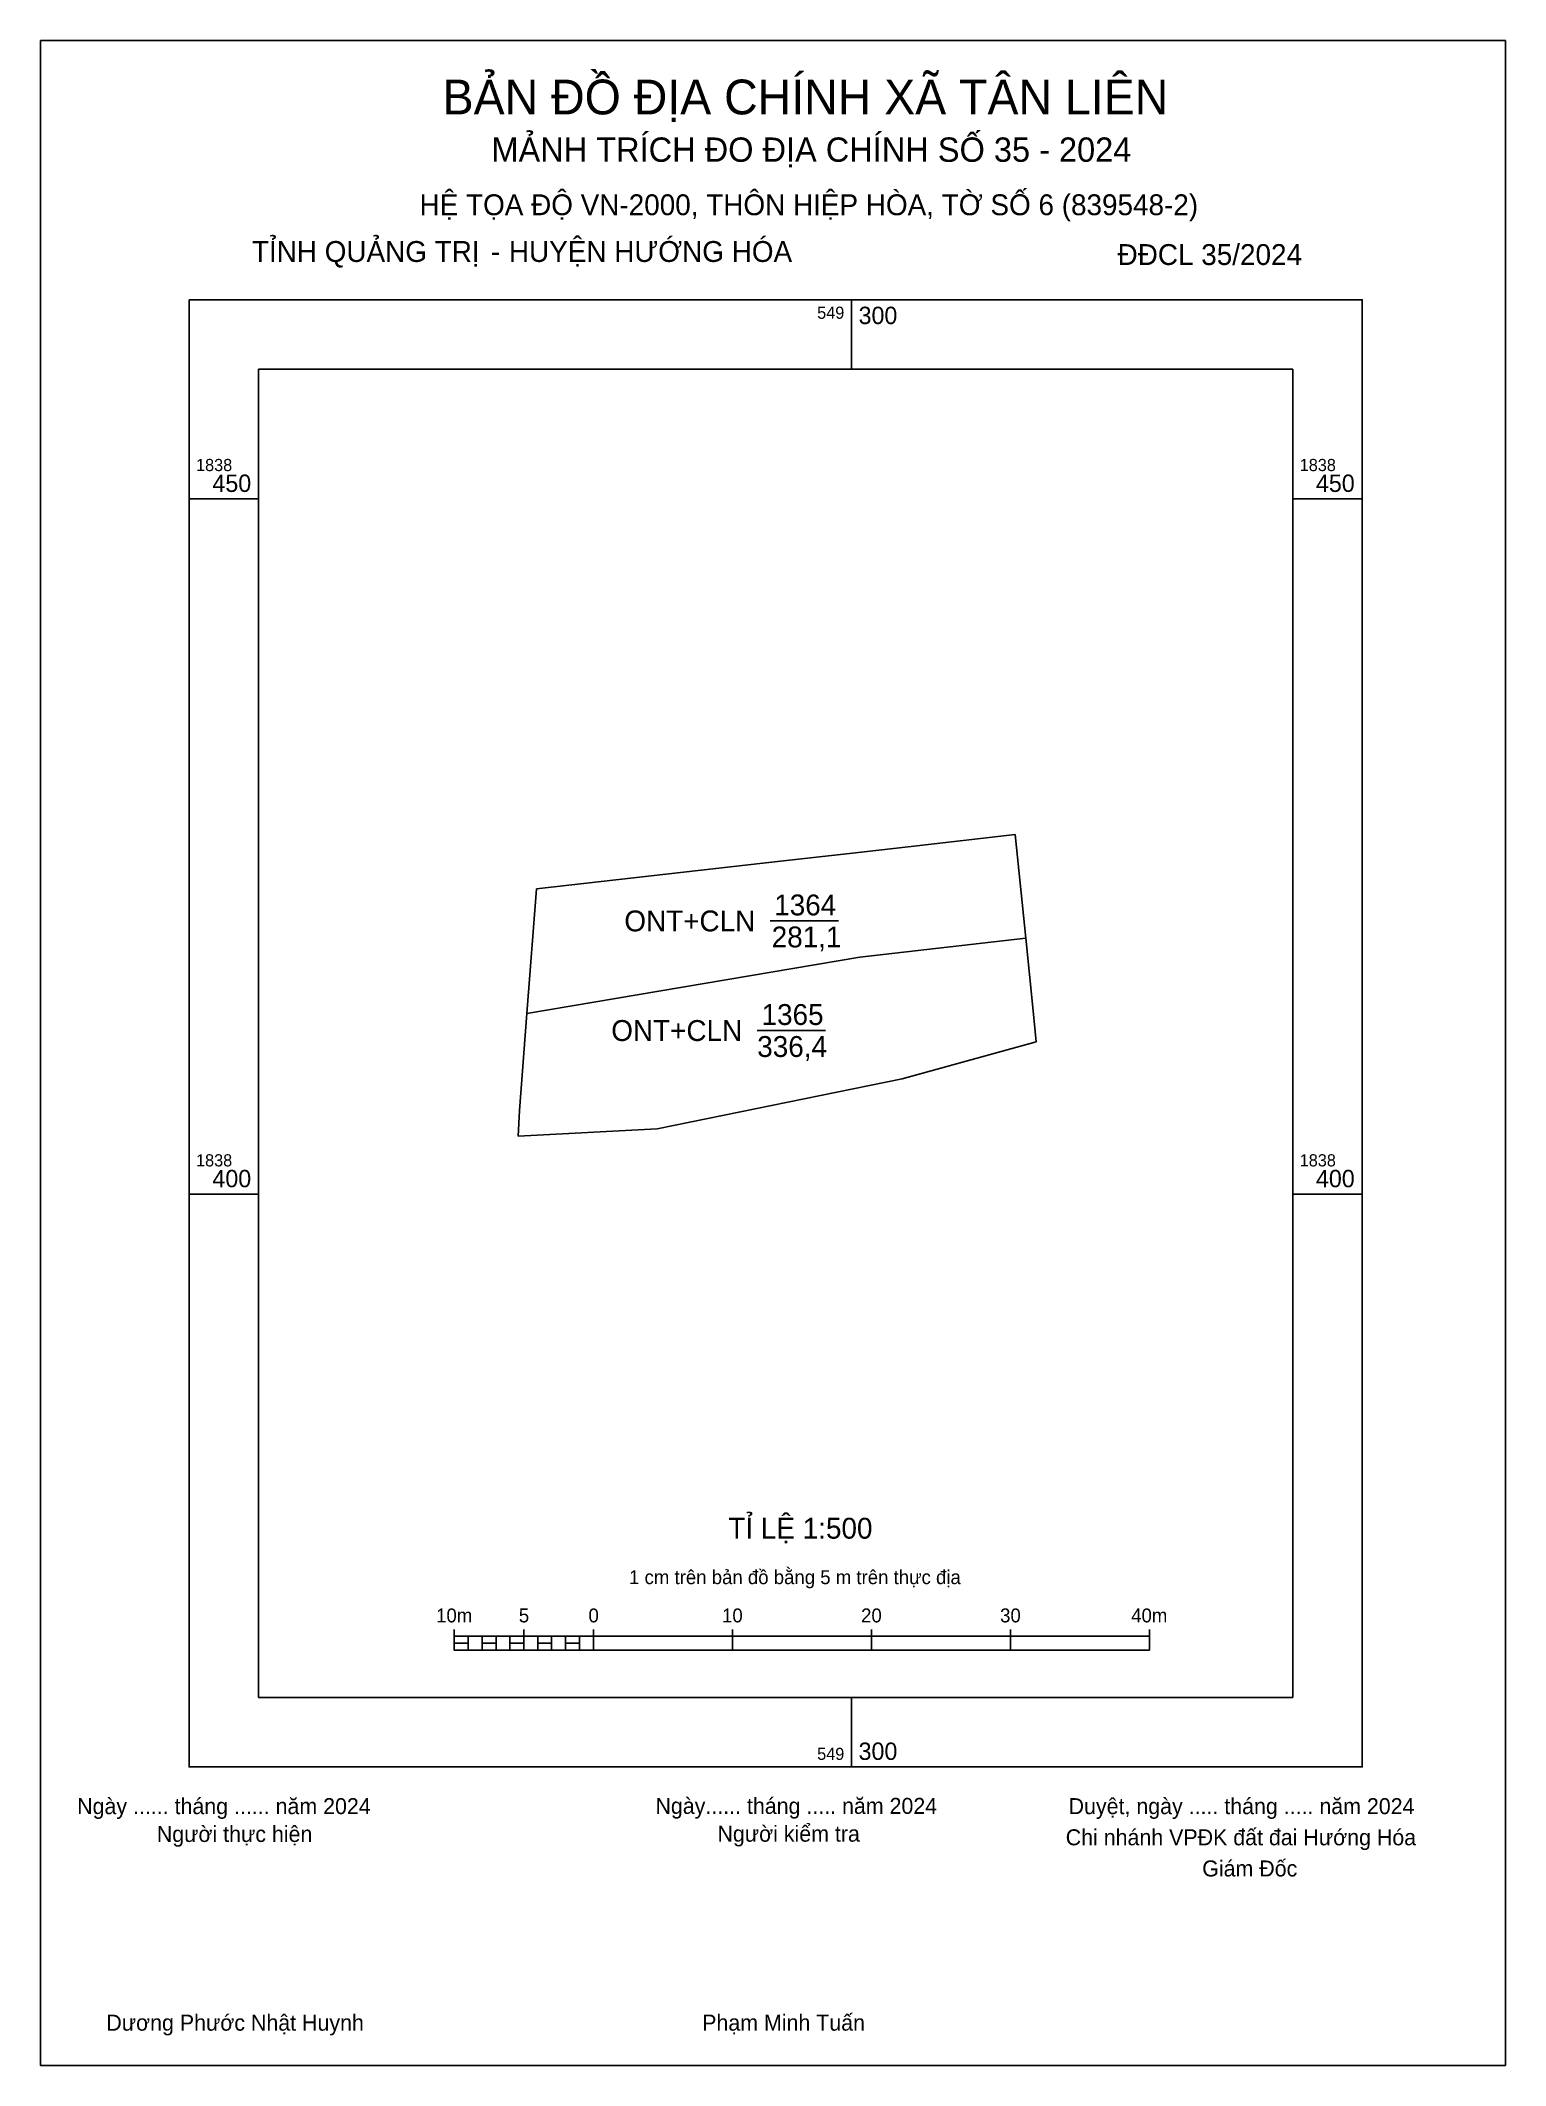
# Model space of a CAD drawing. Extents: x 549242 to 549347, y 1838337 to 1838483.
import ezdxf

# ---------------------------------------------------------------- set-up
doc = ezdxf.new("R2010")
doc.units = 0
for name, color, linetype in [('Level 1', 7, 'Continuous'), ('Level 10', 7, 'Continuous'), ('Level 13', 7, 'Continuous'), ('Level 2', 7, 'Continuous'), ('Level 6', 7, 'Continuous'), ('Level 62', 7, 'Continuous'), ('Level 63', 7, 'Continuous'), ('Level 9', 7, 'Continuous')]:
    doc.layers.add(name, color=color, linetype=linetype)

msp = doc.modelspace()

# ---------------------------------------------------------------- linework, layer by layer
at = {"layer": 'Level 1'}
for p, q in [((549241.65, 1838482.96), (549241.65, 1838482.96)), ((549347.04, 1838337.35), (549347.04, 1838337.35))]:
    msp.add_line(p, q, dxfattribs=at)
at = {"layer": 'Level 10'}
for p, q in [((549299.85, 1838424.51), (549304.07, 1838424.99)), ((549304.07, 1838424.99), (549311.77, 1838425.87)), ((549311.77, 1838425.87), (549312.53, 1838418.41)), ((549277.33, 1838421.96), (549294.88, 1838423.95)), ((549294.88, 1838423.95), (549299.85, 1838424.51)), ((549276.64, 1838412.99), (549277.33, 1838421.96)), ((549300.6, 1838417.05), (549312.53, 1838418.41)), ((549312.53, 1838418.41), (549313.03, 1838413.43)), ((549276.64, 1838412.99), (549300.6, 1838417.05)), ((549276.1, 1838406.01), (549276.64, 1838412.99)), ((549313.03, 1838413.43), (549313.28, 1838410.95)), ((549313.28, 1838410.95), (549303.64, 1838408.29)), ((549286, 1838404.69), (549303.64, 1838408.29)), ((549276.01, 1838404.18), (549276.1, 1838406.01)), ((549276.01, 1838404.18), (549286, 1838404.69))]:
    msp.add_line(p, q, dxfattribs=at)
at = {"layer": 'Level 2'}
msp.add_lwpolyline([(549241.65, 1838482.96), (549347.03, 1838482.96), (549347.03, 1838337.35), (549241.65, 1838337.35)], close=True, dxfattribs=at)
at = {"layer": 'Level 62'}
msp.add_lwpolyline([(549257.34, 1838459.32), (549331.73, 1838459.32), (549331.73, 1838363.82), (549257.34, 1838363.82)], close=True, dxfattribs=at)
at = {"layer": 'Level 63'}
for p, q in [((549241.65, 1838480.46), (549241.65, 1838482.96)), ((549241.65, 1838482.96), (549244.15, 1838482.96)), ((549241.65, 1838480.46), (549241.65, 1838482.96)), ((549241.65, 1838482.96), (549244.15, 1838482.96)), ((549344.53, 1838482.96), (549347.03, 1838482.96)), ((549344.53, 1838482.96), (549347.03, 1838482.96)), ((549347.03, 1838482.96), (549347.03, 1838480.46)), ((549347.03, 1838482.96), (549347.03, 1838480.46)), ((549241.65, 1838480.46), (549241.65, 1838480.46)), ((549241.65, 1838480.46), (549241.65, 1838480.46)), ((549300, 1838464.32), (549300, 1838459.32)), ((549252.34, 1838450), (549257.34, 1838450)), ((549331.73, 1838450), (549336.73, 1838450)), ((549252.34, 1838400), (549257.34, 1838400)), ((549331.73, 1838400), (549336.73, 1838400)), ((549271.42, 1838368.71), (549271.42, 1838367.21)), ((549271.42, 1838368.21), (549321.42, 1838368.21)), ((549272.42, 1838368.21), (549272.42, 1838367.21)), ((549273.42, 1838368.21), (549273.42, 1838367.21)), ((549274.42, 1838368.21), (549274.42, 1838367.21)), ((549275.42, 1838368.21), (549275.42, 1838367.21)), ((549276.42, 1838368.71), (549276.42, 1838367.21)), ((549276.42, 1838368.21), (549276.42, 1838367.21)), ((549277.42, 1838368.21), (549277.42, 1838367.21)), ((549278.42, 1838368.21), (549278.42, 1838367.21)), ((549279.42, 1838368.21), (549279.42, 1838367.21)), ((549280.42, 1838368.21), (549280.42, 1838367.21)), ((549281.42, 1838368.71), (549281.42, 1838367.21)), ((549281.42, 1838368.21), (549281.42, 1838367.21)), ((549291.42, 1838368.71), (549291.42, 1838367.21)), ((549301.42, 1838368.71), (549301.42, 1838367.21)), ((549311.42, 1838368.71), (549311.42, 1838367.21)), ((549321.42, 1838368.71), (549321.42, 1838367.21)), ((549271.42, 1838367.21), (549321.42, 1838367.21)), ((549300, 1838363.82), (549300, 1838358.82)), ((549241.65, 1838337.35), (549241.65, 1838339.85)), ((549241.65, 1838337.35), (549241.65, 1838339.85)), ((549347.03, 1838339.85), (549347.03, 1838337.35)), ((549347.03, 1838339.85), (549347.03, 1838337.35)), ((549244.15, 1838337.35), (549241.65, 1838337.35)), ((549244.15, 1838337.35), (549241.65, 1838337.35)), ((549347.03, 1838337.35), (549344.53, 1838337.35)), ((549347.03, 1838337.35), (549344.53, 1838337.35))]:
    msp.add_line(p, q, dxfattribs=at)
for points in [[(549252.34, 1838464.32), (549252.34, 1838358.82), (549336.73, 1838358.82), (549336.73, 1838464.32)], [(549271.42, 1838367.71), (549272.42, 1838367.71), (549272.42, 1838367.21), (549271.42, 1838367.21)], [(549271.42, 1838367.71), (549272.42, 1838367.71), (549272.42, 1838367.21), (549271.42, 1838367.21)], [(549273.42, 1838367.71), (549274.42, 1838367.71), (549274.42, 1838367.21), (549273.42, 1838367.21)], [(549275.42, 1838367.71), (549276.42, 1838367.71), (549276.42, 1838367.21), (549275.42, 1838367.21)], [(549277.42, 1838367.71), (549278.42, 1838367.71), (549278.42, 1838367.21), (549277.42, 1838367.21)], [(549279.42, 1838367.71), (549280.42, 1838367.71), (549280.42, 1838367.21), (549279.42, 1838367.21)]]:
    msp.add_lwpolyline(points, close=True, dxfattribs=at)
at = {"layer": 'Level 9'}
for p, q in [((549294.15, 1838419.65), (549299.06, 1838419.65)), ((549293.21, 1838411.77), (549298.12, 1838411.77))]:
    msp.add_line(p, q, dxfattribs=at)

# ---------------------------------------------------------------- texts
at = {"layer": 'Level 13'}
for s, p in [('ONT+CLN', (549283.65, 1838418.9)), ('1364', (549294.43, 1838420.05)), ('281,1', (549294.25, 1838417.75)), ('1365', (549293.52, 1838412.17)), ('ONT+CLN', (549282.71, 1838411.02)), ('336,4', (549293.21, 1838409.87))]:
    msp.add_text(s, height=1.5, dxfattribs=at).set_placement(p)
at = {"layer": 'Level 6'}
for s, p in [('HỆ TỌA ÐỘ VN-2000, THÔN HIỆP HÒA, TỜ SỐ 6 (839548-2)', (549268.92, 1838470.4)), ('TỈ LỆ 1:500', (549291.13, 1838375.23))]:
    msp.add_text(s, height=1.5, dxfattribs=at).set_placement(p)
at = {"layer": 'Level 63'}
for s, height, p in [('BẢN ĐỒ ĐỊA CHÍNH XÃ TÂN LIÊN', 2.5, (549270.58, 1838477.65)), ('MẢNH TRÍCH ĐO ĐỊA CHÍNH SỐ 35 - 2024', 1.75, (549274.09, 1838474.24)), ('TỈNH QUẢNG TRỊ', 1.5, (549256.86, 1838467.04)), (' HUYỆN HƯỚNG HÓA', 1.5, (549274.79, 1838467.04)), ('ĐĐCL 35/2024', 1.5, (549319.13, 1838466.82)), ('-', 1.5, (549274.05, 1838467.04)), ('549', 0.875, (549297.52, 1838462.95)), ('300', 1.25, (549300.5, 1838462.57)), ('1838', 0.875, (549252.84, 1838452)), ('1838', 0.875, (549332.23, 1838452)), ('450', 1.25, (549254.02, 1838450.5)), ('450', 1.25, (549333.4, 1838450.5)), ('1838', 0.875, (549252.84, 1838402)), ('1838', 0.875, (549332.23, 1838402)), ('400', 1.25, (549254.02, 1838400.5)), ('400', 1.25, (549333.4, 1838400.5)), ('1 cm trên bản đồ bằng 5 m trên thực địa', 1, (549283.99, 1838371.96)), ('10m', 1, (549270.11, 1838369.21)), ('5', 1, (549276.06, 1838369.21)), ('0', 1, (549281.07, 1838369.21)), ('10', 1, (549290.68, 1838369.21)), ('20', 1, (549300.68, 1838369.21)), ('30', 1, (549310.68, 1838369.21)), ('40m', 1, (549320.11, 1838369.21)), ('300', 1.25, (549300.5, 1838359.32)), ('549', 0.875, (549297.52, 1838359.32)), ('Ngày ...... tháng ...... năm 2024', 1.15, (549244.29, 1838355.42)), ('Ngày...... tháng ..... năm 2024', 1.15, (549285.89, 1838355.44)), ('Duyệt, ngày ..... tháng ..... năm 2024', 1.15, (549315.61, 1838355.42)), ('Người kiểm tra', 1.15, (549290.35, 1838353.44)), ('Người thực hiện', 1.15, (549250.02, 1838353.42)), ('Chi nhánh VPĐK đất đai Hướng Hóa', 1.15, (549315.4, 1838353.18)), ('Giám Đốc', 1.15, (549325.22, 1838350.94)), ('Dương Phước Nhật Huynh', 1.15, (549246.39, 1838339.85)), ('Phạm Minh Tuấn', 1.15, (549289.25, 1838339.85))]:
    msp.add_text(s, height=height, dxfattribs=at).set_placement(p)

doc.saveas('drawing.dxf')
